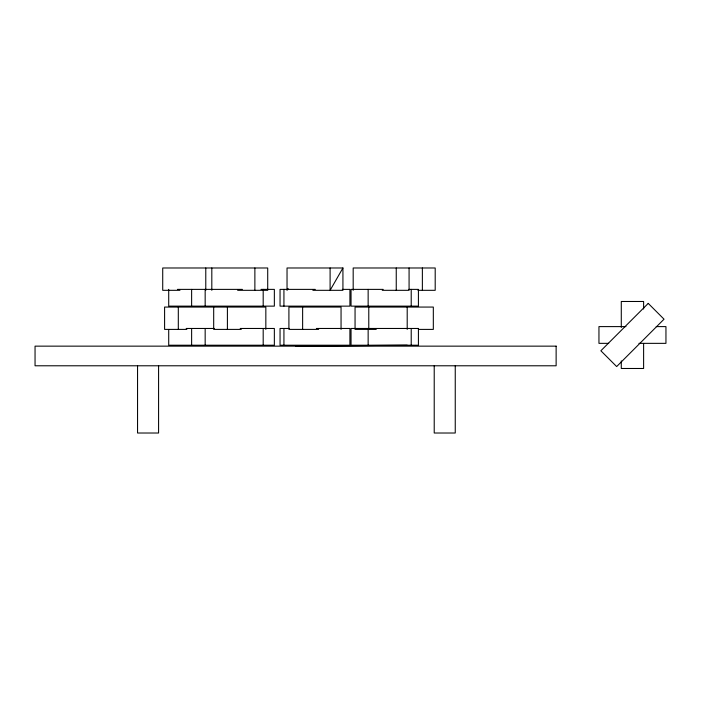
<?xml version="1.0" encoding="UTF-8"?>
<svg xmlns="http://www.w3.org/2000/svg" width="701" height="701" viewBox="0 0 701 701"><rect width="100%" height="100%" fill="white"/><g stroke="black" fill="none" stroke-linecap="round" stroke-linejoin="round"><path stroke-width="1.05" d="M288.102 288.453L287.033 290.319L287.033 267.984L342.929 267.984L342.929 290.319L312.874 290.319M342.929 267.984L330.101 290.319L330.101 267.984M295.594 346.145L407.255 345.216M177.441 289.382L242.388 289.382M261 289.382L274.354 289.382L274.354 306.135L168.713 306.135L168.713 289.382M315.301 289.382L280.05 289.382L280.05 306.135L349.913 306.135L349.913 289.382L342.333 289.382M383.219 289.382L351.043 289.382L351.043 306.135L418.418 306.135L418.418 289.382L408.849 289.382M179.947 290.319L162.72 290.319L162.72 267.984L267.712 267.984L267.712 290.319L237.648 290.319M382.247 290.319L409.077 290.319L409.077 267.984M417.971 290.319L435.198 290.319L435.198 267.984L353.181 267.984L353.181 290.319M625.967 326.605L598.952 326.605L598.952 343.35L608.678 343.35M656.224 326.605L665.95 326.605L665.95 343.35L638.935 343.35M186.177 328.462L214.304 328.462M240.198 328.462L274.354 328.462L274.354 345.216L168.713 345.216L168.713 329.514M289.338 328.462L280.05 328.462L280.05 345.216L349.913 345.216L349.913 328.462L316.379 328.462M186.852 329.4L164.595 329.4L164.595 307.064L265.837 307.064L265.837 329.4M241.284 329.4L213.691 329.4L213.691 307.064M318.64 329.4L288.908 329.4L288.908 307.064L341.054 307.064L341.054 329.4M376.244 329.4L355.056 329.4L355.056 307.064L433.323 307.064L433.323 329.4L418.383 329.4M643.614 309.045L643.614 301.483L621.288 301.483L621.288 327.42M643.614 343.621L643.614 368.481L621.288 368.481L621.288 360.91M455.247 365.782L455.247 433.016L434.217 433.016L434.217 365.782M422.37 267.984L422.37 290.319M411.215 289.382L411.215 306.135M411.215 328.462L411.215 345.216M407.202 307.064L407.202 329.4M396.249 267.984L396.249 290.319M368.779 307.064L368.779 329.4M368.148 289.382L368.148 306.135M368.148 328.462L368.148 345.216M302.63 307.064L302.63 329.4M283.931 289.382L283.931 306.135M283.931 328.462L283.931 345.216M263.19 289.382L263.19 306.135M263.19 328.462L263.19 345.216M254.875 267.984L254.875 290.319M227.404 307.064L227.404 329.4M211.816 267.984L211.816 290.319M205.779 267.984L205.779 290.319M205.165 289.382L205.165 306.135M205.165 328.462L205.165 345.216M191.627 289.382L191.627 306.135M191.627 328.462L191.627 345.216M178.308 307.064L178.308 329.4M158.584 365.782L158.584 433.016L137.554 433.016L137.554 365.782M648.241 303.393L600.871 350.772L616.661 366.562L664.031 319.192L648.241 303.393M418.418 328.462L351.043 328.462L351.043 345.216L418.418 345.216L418.418 328.462M556.13 346.145L35.05 346.145L35.05 365.782L556.13 365.782L556.13 346.145"/></g></svg>
